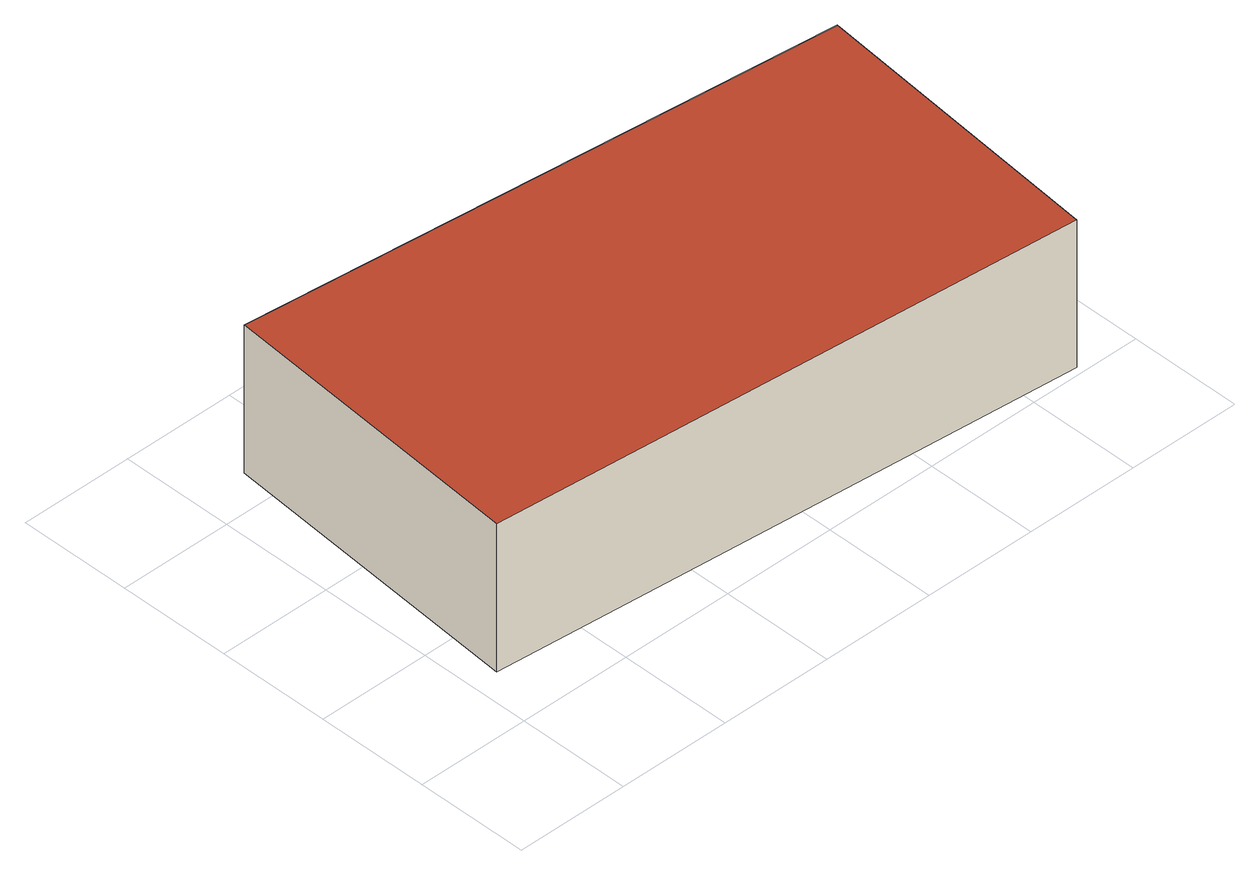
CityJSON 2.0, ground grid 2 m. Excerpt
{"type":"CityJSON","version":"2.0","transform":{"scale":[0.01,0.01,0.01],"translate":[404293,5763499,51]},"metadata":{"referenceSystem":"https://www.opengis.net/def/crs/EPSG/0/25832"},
"CityObjects":{
"building1":{"type":"Building","attributes":{"Gemeindeschluessel":"05515000","Geometrietyp2DReferenz":"3000","function":"31001_2460","roofType":"1000","measuredHeight":2.71},"geometry":[{"type":"Solid","lod":"2","boundaries":[[[[0,1,2,3]],[[4,5,1,0]],[[6,7,5,4]],[[3,2,7,6]],[[4,0,3,6]],[[1,5,7,2]]]],"semantics":{"surfaces":[{"type":"WallSurface"},{"type":"RoofSurface"},{"type":"GroundSurface"}],"values":[[0,0,0,0,1,2]]}}]}
},
"vertices":[
[48,104,305],[48,104,34],[1097,13,34],[1097,13,305],[97,664,305],[97,664,34],[1153,553,305],[1153,553,34]
]}
